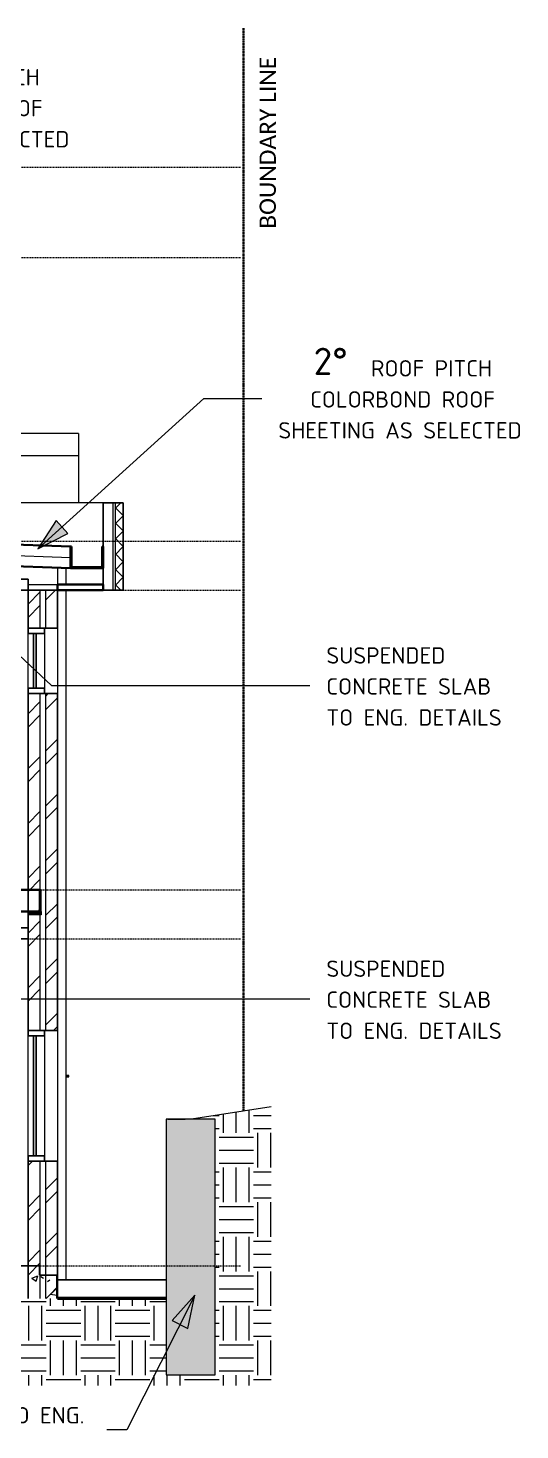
# Model space of a CAD drawing. Header units: millimetres. Extents: x 22424 to 44234, y 27159 to 40246.
# Drawn here: x 39715 to 44234, y 27385 to 40246 of the extents above; entities that cross this region are included whole.
import ezdxf

# ---------------------------------------------------------------- set-up
doc = ezdxf.new("R2010")
doc.units = ezdxf.units.MM
doc.linetypes.add('Centre', pattern=[30, 12, -6, 6, -6])
doc.linetypes.add('Dash dot', pattern=[8, 4, -2, 0, -2])
for name, color, linetype, lineweight in [('A-CLNG', 13, 'Continuous', 9), ('A-DETL', 90, 'Continuous', 9), ('A-DETL-GENF', 92, 'Continuous', 9), ('A-DETL-MEDM', 33, 'Continuous', 25), ('A-DETL-THIN', 151, 'Continuous', 9), ('A-DETL-WIDE', 214, 'Continuous', 50), ('A-DOOR', 31, 'Continuous', 9), ('A-DOOR-FRAM', 31, 'Continuous', 18), ('A-FLOR', 192, 'Continuous', 9), ('A-FLOR-LEVL', 51, 'Continuous', 9), ('A-FLOR-PATT', 8, 'Continuous', 35), ('A-GENM', 13, 'Continuous', 9), ('A-GLAZ', 151, 'Continuous', 9), ('A-ROOF', 132, 'Continuous', 9), ('A-ROOF-MCUT', 132, 'Continuous', 35), ('A-ROOF-OTLN', 132, 'Continuous', 9), ('A-WALL', 113, 'Continuous', 9), ('A-WALL-PATT', 111, 'Continuous', 25), ('G-ANNO-TEXT', 231, 'Continuous', 9), ('P-SANR-FIXT', 6, 'Continuous', 9), ('S-STRS', 31, 'Continuous', 9)]:
    doc.layers.add(name, color=color, linetype=linetype, lineweight=lineweight)
doc.styles.add('Calibri_1', font='calibri.ttf', dxfattribs={"height": 150})
doc.styles.add('ISOCPEUR_1', font='ISOCPEUR.ttf', dxfattribs={"height": 150})
doc.styles.add('ISOCPEUR_2', font='ISOCPEUR.ttf', dxfattribs={"height": 250})
pattern_1 = [(45, (34166.6, 19353.85), (-251.447, 251.447), []), (45, (34166.6, 19734.85), (-251.447, 251.447), [])]
pattern_2 = [(50, (34166.6, 19353.85), (582.989, -51.005), [60.96, -670.56]), (355, (34166.6, 19353.85), (-112.777, 611.382), [48.768, -536.448]), (100.451, (34215.17, 19349.6), (470.216, 560.373), [51.808, -569.888]), (46.184, (34166.6, 19516.4), (867.453, -134.537), [91.44, -1005.84]), (96.636, (34238.9, 19505.2), (759.69, 791.77), [77.71, -854.83]), (351.184, (34166.6, 19516.4), (759.696, 791.76), [73.15, -804.67]), (21, (34247.87, 19475.77), (485.166, -327.249), [60.96, -670.56]), (326, (34247.87, 19475.77), (197.767, 589.402), [48.768, -536.448]), (71.451, (34288.3, 19448.5), (682.934, 262.148), [51.808, -569.888]), (37.5, (34166.59, 19353.85), (9.883, 270.576), [26.822, -503.123, 26.822, -517.754, -538.48]), (37.5, (34166.59, 19353.85), (9.883, 270.576), [-1074.522, 26.822, -511.658]), (7.5, (34166.6, 19353.85), (213.8225, 320.578), [26.822, -283.667, 26.822, -490.931, -205.232]), (7.5, (34166.6, 19353.85), (213.8225, 320.578), [-828.243, 26.822, -178.41]), (327.5, (33985.33, 19353.85), (433.891, -18.3325), [26.822, -176.378, 26.822, -607.162, -841.248]), (327.5, (33985.33, 19353.85), (433.891, -18.3325), [-837.184, 26.822, -814.426]), (317.5, (33904.05, 19353.85), (474.014, 81.365), [26.822, -237.338, 26.822, -394.208, -597.408]), (317.5, (33904.05, 19353.85), (474.014, 81.365), [-685.19, 26.822, -570.586])]

# ---------------------------------------------------------------- blocks, each defined once
blk = doc.blocks.new('FIXED MOULDING ON AND OFF - A0618-2008251-SECTION D-D')
at = {"layer": 'A-GLAZ', "lineweight": 25}
for p, q in [((39865, 34740), (39715, 34740)), ((39715, 34740), (39715, 34690)), ((39865, 34690), (39865, 34740)), ((39715, 34690), (39865, 34690)), ((39790, 34690), (39765, 34690)), ((39765, 34690), (39765, 34190)), ((39790, 34190), (39790, 34690)), ((39865, 34190), (39715, 34190)), ((39715, 34190), (39715, 34140)), ((39715, 34140), (39865, 34140)), ((39765, 34190), (39790, 34190)), ((39865, 34140), (39865, 34190))]:
    blk.add_line(p, q, dxfattribs=at)
at = {"layer": 'A-GLAZ'}
for p, q in [((39715, 34190), (39715, 34690)), ((39865, 34690), (39865, 34190))]:
    blk.add_line(p, q, dxfattribs=at)
blk = doc.blocks.new('Single - Timber Frame  - 950x2100 EXTERIOR-2625504-SECTION D-D')
at = {"layer": 'A-DOOR-FRAM', "lineweight": 9}
blk.add_line((39985, 31050), (39985, 29850), dxfattribs=at)
blk = doc.blocks.new('FIXED MOULDING ON AND OFF - A1204-2341869-SECTION D-D')
at = {"layer": 'A-GLAZ', "lineweight": 25}
for p, q in [((39865, 31050), (39715, 31050)), ((39715, 31050), (39715, 31000)), ((39715, 31000), (39865, 31000)), ((39790, 31000), (39765, 31000)), ((39765, 31000), (39765, 29900)), ((39790, 29900), (39790, 31000)), ((39865, 31000), (39865, 31050)), ((39865, 29900), (39715, 29900)), ((39715, 29900), (39715, 29850)), ((39715, 29850), (39865, 29850)), ((39765, 29900), (39790, 29900)), ((39865, 29850), (39865, 29900))]:
    blk.add_line(p, q, dxfattribs=at)
at = {"layer": 'A-GLAZ'}
for p, q in [((39715, 29900), (39715, 31000)), ((39865, 31000), (39865, 29900))]:
    blk.add_line(p, q, dxfattribs=at)
blk = doc.blocks.new('Downpipe - 450 Eave-1907595-SECTION D-D')
at = {"layer": 'A-GENM'}
for p, q in [((39985, 35294), (39985, 35140)), ((40065, 35140), (40065, 35291)), ((39985, 35090), (39985, 28763)), ((40065, 28763), (40065, 35090))]:
    blk.add_line(p, q, dxfattribs=at)
blk = doc.blocks.new('Shower_Twin_Phoenix_NXQuil_FaceBased - Chrome _606-6500-00_-1739590-SECTION D-D')
at = {"layer": 'P-SANR-FIXT'}
blk.add_line((40090, 30624), (40090, 30636), dxfattribs=at)
at = {"layer": 'P-SANR-FIXT', "flags": 128}
for points in [[(40090, 30636), (40090, 30636), (40090, 30636), (40089, 30636), (40088, 30636), (40087, 30636), (40086, 30636), (40085, 30636), (40084, 30636), (40082, 30636), (40080, 30636), (40078, 30636), (40076, 30636), (40073, 30636), (40071, 30636), (40068, 30636), (40065, 30636)], [(40065, 30636), (40067, 30636), (40070, 30636), (40073, 30636), (40075, 30636), (40078, 30636), (40080, 30636), (40081, 30636), (40083, 30636), (40085, 30636), (40086, 30636), (40087, 30636), (40088, 30636), (40089, 30636), (40089, 30636), (40090, 30636), (40090, 30636), (40090, 30636)], [(40090, 30623), (40090, 30623), (40090, 30623), (40089, 30623), (40088, 30623), (40087, 30623), (40086, 30623), (40085, 30623), (40084, 30623), (40082, 30623), (40080, 30623), (40078, 30623), (40076, 30623), (40073, 30623), (40071, 30623), (40068, 30623), (40065, 30623)], [(40065, 30623), (40067, 30623), (40070, 30623), (40073, 30623), (40075, 30623), (40077, 30623), (40080, 30623), (40081, 30623), (40083, 30623), (40085, 30623), (40086, 30623), (40087, 30623), (40088, 30623), (40089, 30623), (40089, 30623), (40090, 30623), (40090, 30623), (40090, 30623)], [(40090, 30636), (40090, 30636), (40090, 30636), (40090, 30636), (40090, 30636), (40090, 30636), (40090, 30636), (40090, 30636), (40090, 30636), (40090, 30636), (40090, 30636), (40090, 30636), (40090, 30636), (40090, 30636), (40090, 30636), (40090, 30636), (40090, 30636), (40090, 30636), (40090, 30636), (40090, 30636), (40090, 30636), (40090, 30636), (40090, 30636), (40090, 30636), (40090, 30636), (40090, 30636), (40090, 30636), (40090, 30636), (40090, 30636), (40090, 30636), (40090, 30636), (40090, 30636), (40090, 30636), (40090, 30636), (40090, 30636), (40090, 30636), (40090, 30636), (40090, 30636), (40090, 30636), (40090, 30636), (40090, 30636)], [(40090, 30624), (40090, 30623), (40090, 30623), (40090, 30623), (40090, 30623), (40090, 30623), (40090, 30623), (40090, 30623), (40090, 30623), (40090, 30623), (40090, 30623), (40090, 30623), (40090, 30623), (40090, 30623), (40090, 30623), (40090, 30623), (40090, 30623), (40090, 30623), (40090, 30623), (40090, 30623), (40090, 30623), (40090, 30623), (40090, 30623), (40090, 30623), (40090, 30623), (40090, 30623), (40090, 30623), (40090, 30623), (40090, 30623), (40090, 30623), (40090, 30623), (40090, 30623), (40090, 30623), (40090, 30623), (40090, 30623), (40090, 30623), (40090, 30623), (40090, 30623), (40090, 30623), (40090, 30623), (40090, 30623)]]:
    blk.add_lwpolyline(points, dxfattribs=at)

msp = doc.modelspace()

# ---------------------------------------------------------------- hatches: boundary and pattern name
at = {"layer": 'A-DETL-GENF'}
h = msp.add_hatch(dxfattribs=at)
h.set_pattern_fill('FP_5', style=0, pattern_type=2)
h.set_pattern_definition(pattern_2)
h.paths.add_polyline_path([(28135, 32040), (31225, 32040), (31225, 32140), (34003, 32140), (34090, 32053), (34543, 32053), (34630, 32140), (39835, 32140), (39835, 32340), (39650, 32340), (39650, 32310), (35770, 32310), (35770, 32340), (30775, 32340), (30775, 32254), (28135, 32254), (28135, 32074)])
for color, points in [(8, [(39725, 32110), (39835, 32110), (39835, 32140), (39725, 32140)]), (31, [(40985, 27890), (41435, 27890), (41435, 30237), (40985, 30237), (40985, 29350)])]:
    msp.add_hatch(color=color, dxfattribs=at).paths.add_polyline_path(points)
h = msp.add_hatch(dxfattribs=at)
h.set_pattern_fill('FP_9', color=8, style=0, pattern_type=2)
h.set_pattern_definition([(0, (34166.6, 19353.85), (317.5, 317.5), [317.5, -317.5]), (0, (34166.6, 19472.9), (317.5, 317.5), [317.5, -317.5]), (0, (34166.6, 19591.97), (317.5, 317.5), [317.5, -317.5]), (90, (34206.27, 19631.66), (-317.5, 317.5), [317.5, -317.5]), (90, (34325.34, 19631.66), (-317.5, 317.5), [317.5, -317.5]), (90, (34444.4, 19631.66), (-317.5, 317.5), [317.5, -317.5])])
h.paths.add_polyline_path([(34591, 27793), (41948, 27793), (41948, 30350), (41218, 30237), (41435, 30237), (41435, 27890), (40985, 27890), (40985, 28590), (27975, 28590), (27975, 28576), (27710, 28575), (27477, 28530), (26714, 30162), (26856, 30162), (26851, 30171), (26309, 30197), (26309, 28947), (27958, 28179), (32001, 28179), (32696, 27793), (34129, 27793)])
h = msp.add_hatch(dxfattribs=at)
h.set_pattern_fill('FP_5', style=0, pattern_type=2)
h.set_pattern_definition(pattern_2)
h.paths.add_polyline_path([(27959, 28589), (29575, 28590), (29575, 28689), (29675, 28789), (34030, 28789), (34090, 28729), (34390, 28729), (34450, 28789), (35610, 28789), (35670, 28729), (35970, 28729), (36030, 28789), (39445, 28789), (39545, 28689), (39545, 28590), (39980, 28590), (39980, 28804), (39820, 28804), (39820, 28890), (28135, 28890), (28135, 28730), (27775, 28730), (27775, 28589), (27898, 28589)])
at = {"layer": 'A-FLOR-PATT', "lineweight": 9}
h = msp.add_hatch(dxfattribs=at)
h.set_pattern_fill('FP_5', color=256, style=0, pattern_type=2)
h.set_pattern_definition(pattern_2)
h.paths.add_polyline_path([(39749, 32140), (39825, 32140), (39825, 32340), (30775, 32340), (30775, 32140), (39505, 32140)])
at = {"layer": 'A-WALL-PATT', "lineweight": 9}
h = msp.add_hatch(dxfattribs=at)
h.set_pattern_fill('FP_6', color=256, angle=135, style=0, pattern_type=2)
h.set_pattern_definition([(135, (40590.45, 35490), (-70.71, -70.71), []), (225, (40590.45, 35490), (70.71, -70.71), [])])
h.paths.add_polyline_path([(40590, 35090), (40590, 35890), (40515, 35890), (40515, 35090)])
h = msp.add_hatch(dxfattribs=at)
h.set_pattern_fill('FP_1', color=256, style=0, pattern_type=2)
h.set_pattern_definition(pattern_1)
h.paths.add_polyline_path([(39749, 28590), (39825, 28590), (39825, 29850), (39715, 29850), (39715, 28590)])
h.paths.add_polyline_path([(39749, 31050), (39825, 31050), (39825, 34140), (39715, 34140), (39715, 31050)])
h.paths.add_polyline_path([(39749, 34740), (39825, 34740), (39825, 35090), (39715, 35090), (39715, 34740)])
h = msp.add_hatch(dxfattribs=at)
h.set_pattern_fill('FP_1', color=256, style=0, pattern_type=2)
h.set_pattern_definition(pattern_1)
h.paths.add_polyline_path([(39985, 28590), (39985, 29850), (39875, 29850), (39875, 28590)])
h.paths.add_polyline_path([(39985, 31050), (39985, 34140), (39875, 34140), (39875, 31050)])
h.paths.add_polyline_path([(39985, 34740), (39985, 35090), (39875, 35090), (39875, 34740)])
at = {"layer": 'G-ANNO-TEXT'}
for points in [[(39804, 35468), (40081, 35610), (39973, 35729)], [(41246, 28620), (41039, 28388), (41183, 28316)]]:
    msp.add_hatch(color=7, dxfattribs=at).paths.add_polyline_path(points)

# ---------------------------------------------------------------- linework, layer by layer
at = {"layer": 'A-CLNG', "lineweight": 25}
for p, q in [((39715, 35190), (38865, 35190)), ((39715, 35090), (39715, 35190)), ((38865, 35090), (39715, 35090)), ((39715, 31990), (35875, 31990)), ((35875, 31890), (39715, 31890))]:
    msp.add_line(p, q, dxfattribs=at)
at = {"layer": 'A-DETL', "linetype": 'Dash dot', "lineweight": 35}
msp.add_line((41695, 30311), (41695, 40246), dxfattribs=at)
at = {"layer": 'A-DETL'}
for p, q in [((39835, 32340), (39650, 32340)), ((39835, 32140), (39835, 32340)), ((34630, 32140), (39835, 32140))]:
    msp.add_line(p, q, dxfattribs=at)
at = {"layer": 'A-DETL-MEDM'}
for p, q in [((39820, 28890), (28135, 28890)), ((39820, 28804), (39820, 28890)), ((39980, 28804), (39820, 28804)), ((39980, 28590), (39980, 28804))]:
    msp.add_line(p, q, dxfattribs=at)
at = {"layer": 'A-DETL-THIN'}
for p, q in [((39725, 32110), (39725, 32140)), ((39725, 32140), (39835, 32140)), ((39835, 32110), (39725, 32110)), ((39835, 32140), (39835, 32110)), ((40985, 30237), (40985, 27890)), ((41435, 30237), (40985, 30237)), ((40998, 30237), (41158, 30237)), ((41948, 30350), (41218, 30237)), ((41435, 27890), (41435, 30237)), ((40985, 27890), (41435, 27890))]:
    msp.add_line(p, q, dxfattribs=at)
at = {"layer": 'A-DETL-WIDE'}
msp.add_line((40985, 28590), (39985, 28590), dxfattribs=at)
at = {"layer": 'A-FLOR', "lineweight": 35}
for p, q in [((39725, 32341), (38484, 32341)), ((39825, 32340), (38484, 32340)), ((39725, 32340), (39725, 32341)), ((39825, 32140), (39825, 32340)), ((30775, 32140), (39825, 32140))]:
    msp.add_line(p, q, dxfattribs=at)
at = {"layer": 'A-FLOR-LEVL', "linetype": 'Centre'}
for p, q in [((22424, 38970), (41672, 38970)), ((22424, 38140), (41672, 38140)), ((22424, 35540), (41672, 35540)), ((22424, 35090), (41672, 35090)), ((22424, 32340), (41672, 32340)), ((22424, 31890), (41672, 31890)), ((22424, 28890), (41672, 28890))]:
    msp.add_line(p, q, dxfattribs=at)
at = {"layer": 'A-ROOF'}
for p, q in [((40180, 36526), (39041, 36526)), ((40180, 36526), (40180, 35890)), ((39041, 36324), (40180, 36324)), ((38960, 35530), (40105, 35490)), ((38960, 35430), (40105, 35390))]:
    msp.add_line(p, q, dxfattribs=at)
at = {"layer": 'A-ROOF', "lineweight": 35}
for p, q in [((40105, 35491), (38960, 35531)), ((38960, 35330), (40105, 35290)), ((40105, 35290), (40105, 35291))]:
    msp.add_line(p, q, dxfattribs=at)
at = {"layer": 'A-ROOF-MCUT'}
for p, q in [((40115, 35491), (40105, 35491)), ((40105, 35491), (40105, 35291)), ((40115, 35301), (40115, 35491)), ((40405, 35491), (40395, 35491)), ((40395, 35491), (40395, 35301)), ((40405, 35291), (40405, 35491)), ((40105, 35291), (40405, 35291)), ((40395, 35301), (40115, 35301)), ((40405, 35140), (39985, 35140)), ((39985, 35140), (39985, 35090)), ((40405, 35090), (40405, 35140)), ((39985, 35090), (40405, 35090))]:
    msp.add_line(p, q, dxfattribs=at)
at = {"layer": 'A-ROOF-OTLN'}
msp.add_line((39715, 35140), (39985, 35140), dxfattribs=at)
at = {"layer": 'A-WALL'}
for p, q in [((40405, 35890), (39580, 35890)), ((40495, 35890), (40495, 35090)), ((40515, 35890), (40515, 35090)), ((39825, 35090), (39825, 34740)), ((39875, 35090), (39875, 34740)), ((39985, 34740), (39985, 34140)), ((39825, 34140), (39825, 31050)), ((39875, 34140), (39875, 31050)), ((39825, 29850), (39825, 28590)), ((39875, 29850), (39875, 28590))]:
    msp.add_line(p, q, dxfattribs=at)
at = {"layer": 'A-WALL', "lineweight": 25}
for p, q in [((40590, 35890), (40405, 35890)), ((40405, 35890), (40405, 35140)), ((40590, 35090), (40590, 35890)), ((39715, 35090), (39715, 34740)), ((39985, 35090), (39715, 35090)), ((39985, 34740), (39985, 35090)), ((40405, 35090), (40590, 35090)), ((39715, 34740), (39985, 34740)), ((39715, 34140), (39715, 31050)), ((39985, 34140), (39715, 34140)), ((39985, 31050), (39985, 34140)), ((39715, 31050), (39985, 31050)), ((39715, 29850), (39715, 28590)), ((39985, 29850), (39715, 29850)), ((39985, 28590), (39985, 29850))]:
    msp.add_line(p, q, dxfattribs=at)
at = {"layer": 'G-ANNO-TEXT', "color": 7}
for p, q in [((39804, 35468), (41331, 36847)), ((41331, 36847), (41864, 36847)), ((39973, 35729), (39804, 35468)), ((40081, 35610), (39973, 35729)), ((39804, 35468), (40081, 35610)), ((38596, 35463), (39931, 34214)), ((39931, 34214), (42305, 34214)), ((39514, 31339), (42305, 31339)), ((41246, 28620), (40623, 27385)), ((41246, 28620), (41039, 28388)), ((41183, 28316), (41246, 28620)), ((41039, 28388), (41183, 28316)), ((40623, 27385), (40440, 27385))]:
    msp.add_line(p, q, dxfattribs=at)
at = {"layer": 'S-STRS', "lineweight": 25}
for p, q in [((40985, 28762), (39985, 28762)), ((39985, 28762), (39985, 28590)), ((40985, 28762), (39985, 28762)), ((39985, 28762), (39985, 28762)), ((39985, 28762), (40985, 28762))]:
    msp.add_line(p, q, dxfattribs=at)

# ---------------------------------------------------------------- block references
at = {"layer": 'A-DOOR'}
msp.add_blockref('Single - Timber Frame  - 950x2100 EXTERIOR-2625504-SECTION D-D', (0, 0), dxfattribs=at)
at = {"layer": 'A-GENM'}
msp.add_blockref('Downpipe - 450 Eave-1907595-SECTION D-D', (0, 0), dxfattribs=at)
at = {"layer": 'A-GLAZ'}
for name in ['FIXED MOULDING ON AND OFF - A0618-2008251-SECTION D-D', 'FIXED MOULDING ON AND OFF - A1204-2341869-SECTION D-D']:
    msp.add_blockref(name, (0, 0), dxfattribs=at)
at = {"layer": 'P-SANR-FIXT'}
msp.add_blockref('Shower_Twin_Phoenix_NXQuil_FaceBased - Chrome _606-6500-00_-1739590-SECTION D-D', (0, 0), dxfattribs=at)

# ---------------------------------------------------------------- texts
at = {"layer": 'G-ANNO-TEXT', "color": 7, "attachment_point": 1}
for s, insert, char_height, width, style in [('      ROOF PITCH', (38138, 39870), 150, 1964.13, 'ISOCPEUR_1'), ('COLORBOND ROOF', (38151, 39586), 150, 1940.08, 'ISOCPEUR_1'), ('SHEETING AS SELECTED', (37860, 39301), 150, 2637.55, 'ISOCPEUR_1'), ('2°', (42338, 37313), 250, 400.84, 'ISOCPEUR_2'), ('      ROOF PITCH', (42292, 37199), 150, 1964.13, 'ISOCPEUR_1'), ('COLORBOND ROOF', (42306, 36914), 150, 1940.08, 'ISOCPEUR_1'), ('SHEETING AS SELECTED', (42014, 36630), 150, 2637.55, 'ISOCPEUR_1'), ('SUSPENDED ', (42455, 34565), 150, 1378.9, 'ISOCPEUR_1'), ('CONCRETE SLAB ', (42455, 34281), 150, 1891.98, 'ISOCPEUR_1'), ('TO ENG. DETAILS', (42455, 33996), 150, 1891.98, 'ISOCPEUR_1'), ('SUSPENDED ', (42455, 31691), 150, 1378.9, 'ISOCPEUR_1'), ('CONCRETE SLAB ', (42455, 31407), 150, 1891.98, 'ISOCPEUR_1'), ('TO ENG. DETAILS', (42455, 31122), 150, 1891.98, 'ISOCPEUR_1'), ('SHORING PILES TO ENG. ', (37979, 27594), 150, 2733.75, 'ISOCPEUR_1')]:
    msp.add_mtext(s, dxfattribs=dict(at, insert=insert, char_height=char_height, width=width, style=style))
at = {"layer": 'G-ANNO-TEXT', "color": 5, "insert": (41842, 38404), "char_height": 150, "width": 2004.22, "attachment_point": 1, "rotation": 90, "style": 'Calibri_1'}
msp.add_mtext('BOUNDARY LINE', dxfattribs=at)

doc.saveas('drawing.dxf')
